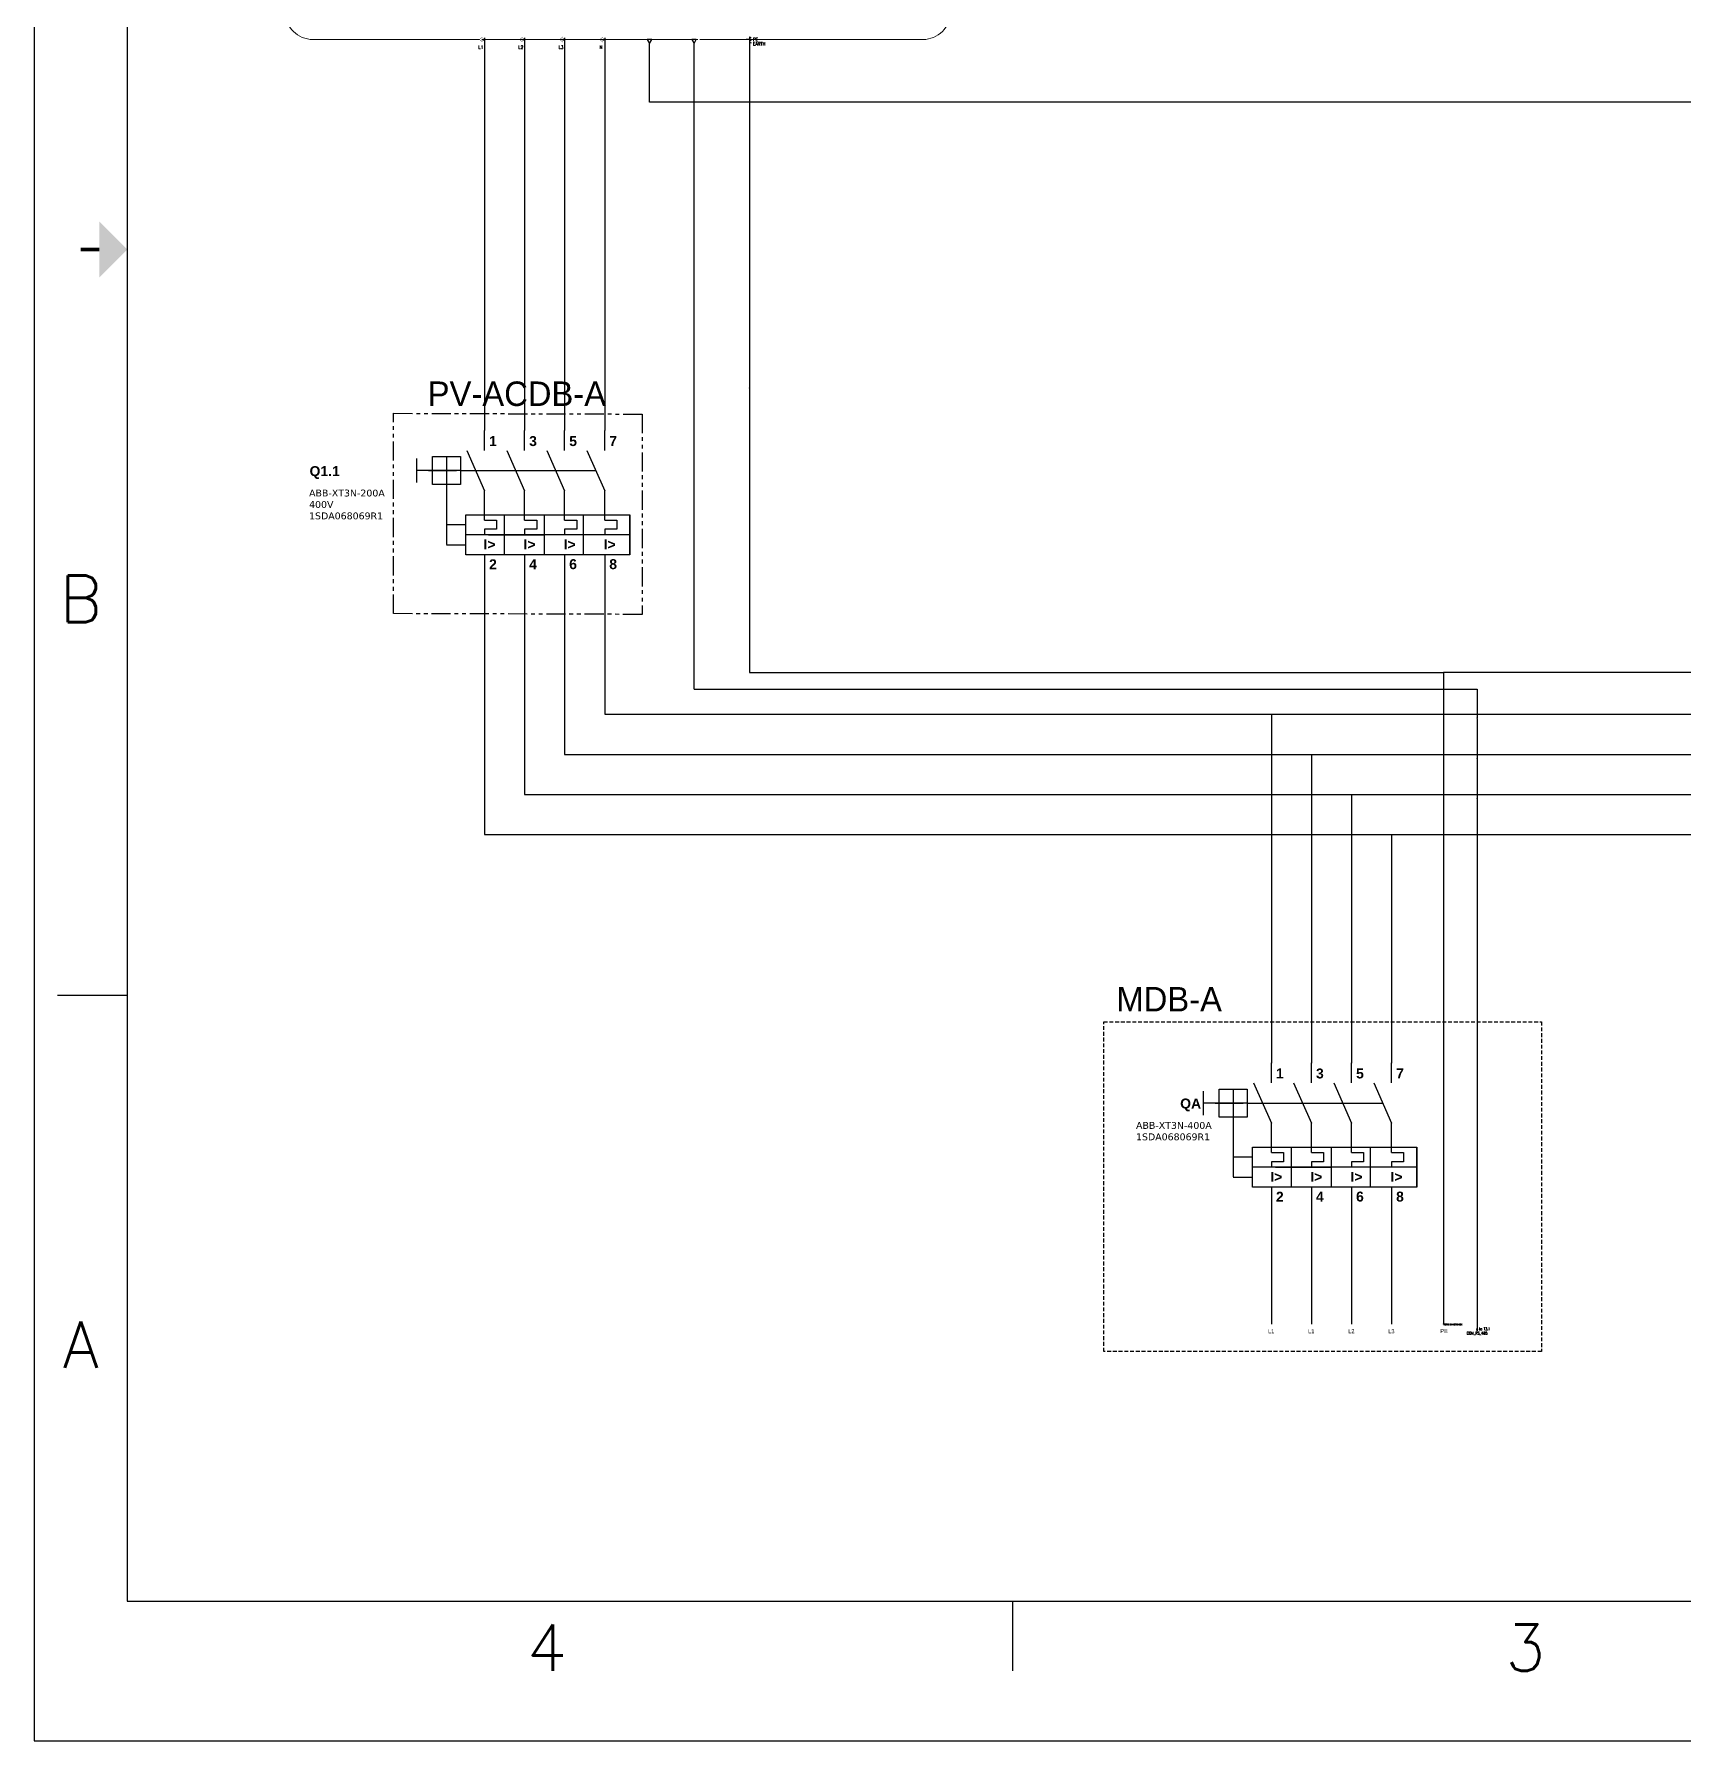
# Model space of a CAD drawing. Header units: inches. Extents: x 9 to 1927, y -3108 to -1647.
# Drawn here: x 9 to 817, y -3108 to -2272 of the extents above; entities that cross this region are included whole.
import ezdxf
from ezdxf.enums import TextEntityAlignment as Align

# ---------------------------------------------------------------- set-up
doc = ezdxf.new("R2010")
doc.units = ezdxf.units.IN
doc.header["$MEASUREMENT"] = 0
for name, pattern in [('ACAD_ISO02W100', [15, 12, -3]), ('HIDDEN2', [0.1875, 0.125, -0.0625]), ('PHANTOM2', [1.25, 0.625, -0.125, 0.125, -0.125, 0.125, -0.125])]:
    doc.linetypes.add(name, pattern=pattern)
for name, color, linetype in [('DESC', 1, 'Continuous'), ('DISCONTINUA', 7, 'ACAD_ISO02W100'), ('GRN_12AWG', 3, 'Continuous'), ('GRY_20AWG', 9, 'Continuous'), ('LOC', 8, 'Continuous'), ('LOCBOX', 92, 'HIDDEN2'), ('PFV', 7, 'Continuous'), ('RED_10AWG', 1, 'Continuous'), ('RED_12AWG', 1, 'Continuous'), ('RED_4AWG', 1, 'Continuous'), ('REGEN_LINE', 4, 'Continuous'), ('SYMS', 7, 'Continuous'), ('TAGS', 51, 'Continuous'), ('Title Block', 7, 'Continuous'), ('Viewport', 7, 'Continuous'), ('WHT_10AWG', 7, 'Continuous'), ('WIREREF', 61, 'Continuous'), ('XREF', 7, 'Continuous')]:
    doc.layers.add(name, color=color, linetype=linetype)
doc.styles.add('Roman', font='romans')
doc.styles.add('TRINIDAD', font='')
doc.styles.add('WD', font='romans.shx')
doc.styles.get('TRINIDAD').set_extended_font_data('Arial')

# ---------------------------------------------------------------- blocks, each defined once
blk = doc.blocks.new('ANSI_border_C')
at = {"layer": 'Title Block'}
for p, q in [((0, 16), (0, 0)), ((0.5, 15.25), (0.5, 0.75)), ((0.125, 4), (0.5, 4)), ((0.5, 0.75), (20.5, 0.75)), ((5.25, 0.375), (5.25, 0.75)), ((0, 0), (21, 0))]:
    blk.add_line(p, q, dxfattribs=at)
at = {"layer": 'Title Block', "const_width": 0.02}
blk.add_lwpolyline([(0.25, 8), (0.35, 8)], dxfattribs=at)
at = {"layer": 'Title Block'}
blk.add_solid([(0.35, 7.85), (0.35, 8.15), (0.5, 8)], dxfattribs=at)
at = {"layer": 'Title Block', "style": 'Roman'}
for s, p in [('B', (0.25, 6.125)), ('A', (0.25, 2.125)), ('4', (2.75, 0.5)), ('3', (8, 0.5))]:
    blk.add_text(s, height=0.25, dxfattribs=at).set_placement(p, align=Align.MIDDLE_CENTER)
blk = doc.blocks.new('JIC_border_C')
at = {"xscale": 91.32181020884214, "yscale": 91.32181020884214, "zscale": 91.32181020884214}
blk.add_blockref('ANSI_border_C', (9.12, -3108.09), dxfattribs=at)
blk = doc.blocks.new('WDDOT')
for radius in [0.03, 0.0187, 0.00929]:
    blk.add_circle((0, 0), radius)
blk = doc.blocks.new('HGND2')
for p, q in [((0.125, 0), (0, 0)), ((0.125, 0.09375), (0.125, -0.09375)), ((0.171875, 0.0625), (0.171875, -0.0625)), ((0.21875, 0.03125), (0.21875, -0.03125))]:
    blk.add_line(p, q)
at = {"style": 'WD', "flags": 1}
for tag in ['ASSYCODE', 'CAT', 'X4TERM01', 'MFG', 'FAMILY']:
    blk.add_attdef(tag, (0, 0), '', height=0.01, dxfattribs=at)
at = {"style": 'WD', "width": 0.8}
for tag, p in [('TAG1', (0.25, 0)), ('INST', (0.25, 0.3125)), ('LOC', (0.25, 0.15625)), ('DESC1', (0.25, -0.15625)), ('DESC2', (0.25, -0.3125))]:
    blk.add_attdef(tag, text='', height=0.125, dxfattribs=at).set_placement(p, align=Align.MIDDLE_LEFT)
blk = doc.blocks.new('VT0_05')
blk.add_lwpolyline([(0.081, -0.063), (0, 0.078), (-0.081, -0.063)], close=True)
at = {"style": 'WD', "flags": 1}
for tag, p in [('X4TERM01', (-0.045, 0)), ('X2TERM01', (0, 0.078)), ('X1TERM01', (0.045, 0)), ('X8TERM01', (0, -0.063))]:
    blk.add_attdef(tag, p, '', height=0.01, dxfattribs=at)
blk = doc.blocks.new('HGND1')
for p, q in [((0.125, 0), (0, 0)), ((0.125, 0.09375), (0.125, -0.09375)), ((0.125, 0.09375), (0.1875, 0.0625)), ((0.125, 0), (0.1875, -0.03125)), ((0.125, -0.09375), (0.1875, -0.125))]:
    blk.add_line(p, q)
at = {"style": 'WD', "flags": 1}
for tag in ['ASSYCODE', 'X4TERM01', 'CAT', 'FAMILY', 'MFG']:
    blk.add_attdef(tag, (0, 0), '', height=0.01, dxfattribs=at)
at = {"style": 'WD', "width": 0.8}
for tag, p in [('TAG1', (0.25, 0)), ('INST', (0.25, 0.3125)), ('LOC', (0.25, 0.15625)), ('DESC1', (0.25, -0.15625)), ('DESC2', (0.25, -0.3125))]:
    blk.add_attdef(tag, text='', height=0.125, dxfattribs=at).set_placement(p, align=Align.MIDDLE_LEFT)
blk = doc.blocks.new('HC01PJ_1-')
blk.add_line((0.031, 0), (0.094, 0))
for points in [[(0.062, -0.094, 0.0125, 0.0125, 0), (-0.063, 0, 0.0125, 0.0125, 0), (0.062, 0.094, 0, 0, 0)], [(0.125, 0.062, 0.0125, 0.0125, 0), (0.031, 0, 0.0125, 0.0125, 0), (0.125, -0.063, 0, 0, 0)]]:
    blk.add_lwpolyline(points, format="xyseb")
at = {"style": 'WD', "flags": 9}
blk.add_attdef('WDTYPE', text='', height=0.01, dxfattribs=at).set_placement((-0.221, 0.075), align=Align.RIGHT)
at = {"style": 'WD', "width": 0.85}
for tag, p in [('TAG1', (-0.01, 0.125)), ('INST', (-0.012, 0.467)), ('LOC', (-0.012, 0.295)), ('DESC1', (-0.01, -0.344)), ('DESC2', (-0.01, -0.516)), ('DESC3', (-0.01, -0.687))]:
    blk.add_attdef(tag, text='', height=0.125, dxfattribs=at).set_placement(p, align=Align.CENTER)
at = {"style": 'WD'}
for tag, p, flags in [('X4TERMDESC01', (-0.094, 0.031), 1), ('X1TERMDESC02', (0.125, 0.031), 1), ('FAMILY', (0.206, 0.131), 9)]:
    blk.add_attdef(tag, p, '', height=0.01, dxfattribs=dict(at, flags=flags))
at = {"color": 7, "style": 'WD', "flags": 1}
for tag, p in [('X4TERM01', (-0.063, 0)), ('X1TERM02', (0.094, 0))]:
    blk.add_attdef(tag, p, '', height=0.0125, dxfattribs=at)
at = {"style": 'WD'}
for tag, p in [('X2LINK', (0, 0.094)), ('X8LINK', (0, -0.094))]:
    blk.add_attdef(tag, p, '', height=0.01, dxfattribs=at)
at = {"linetype": 'Continuous', "style": 'WD', "flags": 9}
for tag, p in [('ASSYCODE', (0.219, 0.062)), ('MFG', (0.228, 0.089)), ('CAT', (0.23, 0.108))]:
    blk.add_attdef(tag, text='', height=0.01, dxfattribs=at).set_placement(p, align=Align.CENTER)
at = {"linetype": 'Continuous', "style": 'WD', "flags": 8}
blk.add_attdef('TERM01', text='', height=0.125, dxfattribs=at).set_placement((-0.104, -0.031), align=Align.TOP_RIGHT)
blk.add_attdef('TERM02', text='', height=0.125, dxfattribs=at).set_placement((0.146, -0.031), align=Align.TOP_LEFT)
blk = doc.blocks.new('HA1S4')
for points in [[(0, 0), (-0.031, 0), (0, -0.094), (0.031, 0), (0, 0)], [(0.016, -0.011), (-0.016, -0.011), (0, -0.058), (0.016, -0.011)]]:
    blk.add_lwpolyline(points)
at = {"style": 'WD', "flags": 1}
for tag, p in [('X2TERM01', (0, 0)), ('SIGCODE', (0.035, -0.083))]:
    blk.add_attdef(tag, p, '', height=0.01, dxfattribs=at)
at = {"style": 'WD', "width": 0.7}
for tag, p in [('XREF', (0.088, -0.062)), ('DESC1', (0.088, 0.113))]:
    blk.add_attdef(tag, p, '', height=0.125, dxfattribs=at)
at = {"style": 'WD', "width": 0.8, "flags": 8}
blk.add_attdef('WIRENO', text='', height=0.125, dxfattribs=at).set_placement((0, -0.259), align=Align.CENTER)

msp = doc.modelspace()

# ---------------------------------------------------------------- linework, layer by layer
at = {"color": 5, "lineweight": 9}
for points in [[(227.27, -2274.7), (145.64, -2274.7, -0.414214), (132.21, -2261.27), (132.21, -2138.04, -0.414214), (145.64, -2124.61), (145.72, -2124.61)], [(147.82, -2124.61), (444.6, -2124.61, -0.414214), (458.04, -2138.04), (458.04, -2261.27, -0.414214), (444.6, -2274.7), (335.31, -2274.7)]]:
    msp.add_lwpolyline(points, format="xyb", dxfattribs=at)
msp.add_lwpolyline([(334.22, -2274.7), (229.37, -2274.7)], dxfattribs=at)
at = {"layer": 'DISCONTINUA', "color": 0, "linetype": 'ACAD_ISO02W100', "ltscale": 0.03}
for p, q in [((218.01, -2485.88), (284.27, -2485.88)), ((211.14, -2492.75), (211.14, -2522.19)), ((220.55, -2512.38), (211.14, -2512.38)), ((211.14, -2522.19), (220.55, -2522.19)), ((603.5, -2795.66), (669.76, -2795.66)), ((596.63, -2802.53), (596.63, -2831.97)), ((606.04, -2822.15), (596.63, -2822.15)), ((596.63, -2831.97), (606.04, -2831.97))]:
    msp.add_line(p, q, dxfattribs=at)
at = {"layer": 'GRN_12AWG'}
for p, q in [((359.57, -2274.7), (359.57, -2545.97)), ((359.57, -2545.97), (359.57, -2584.83)), ((359.57, -2584.83), (699.66, -2584.83)), ((699.59, -2584.83), (699.66, -2584.83)), ((920.26, -2584.83), (699.66, -2584.83)), ((699.66, -2584.83), (699.66, -2584.9)), ((699.66, -2584.83), (699.66, -2605.2)), ((699.66, -2605.3), (699.66, -2624.83)), ((699.66, -2624.93), (699.66, -2644.45)), ((699.66, -2644.55), (699.66, -2664.08)), ((699.66, -2664.18), (699.66, -2903.96))]:
    msp.add_line(p, q, dxfattribs=at)
for centre in [(699.66, -2605.25), (699.66, -2624.88), (699.66, -2644.5), (699.66, -2664.13)]:
    msp.add_arc(centre, 0.05, 90, 270, dxfattribs=at)
at = {"layer": 'GRY_20AWG'}
for p, q in [((310.63, -2305.38), (310.63, -2276.59)), ((332.44, -2592.94), (332.44, -2276.59)), ((328.54, -2305.38), (310.63, -2305.38)), ((359.47, -2305.38), (328.54, -2305.38)), ((920.21, -2305.38), (359.67, -2305.38)), ((332.44, -2592.94), (716.07, -2592.94)), ((716.07, -2592.94), (716.07, -2607.04)), ((716.07, -2607.24), (716.07, -2626.67)), ((716.07, -2626.87), (716.07, -2646.29)), ((716.07, -2646.49), (716.07, -2665.92)), ((716.07, -2666.12), (716.07, -2906.27))]:
    msp.add_line(p, q, dxfattribs=at)
for centre in [(716.07, -2607.14), (716.07, -2626.77), (716.07, -2646.39)]:
    msp.add_arc(centre, 0.1, 90, 270, dxfattribs=at)
at = {"layer": 'LOCBOX', "color": 6, "linetype": 'PHANTOM2', "ltscale": 15}
msp.add_lwpolyline([(185.14, -2457.81), (306.94, -2458.18), (306.94, -2556.31), (185.14, -2555.93)], close=True, dxfattribs=at)
at = {"layer": 'LOCBOX', "color": 6, "linetype": 'HIDDEN2', "ltscale": 15}
msp.add_lwpolyline([(533.13, -2755.82), (747.65, -2755.82), (747.65, -2917.37), (533.13, -2917.37)], close=True, dxfattribs=at)
at = {"layer": 'PFV', "color": 0}
for points in [[(229.79, -2474.11, 0), (229.79, -2466.26, 0)], [(229.79, -2476.07, 0), (229.79, -2466.26, 0)], [(249.41, -2474.11, 0), (249.41, -2466.26, 0)], [(269.04, -2474.11, 0), (269.04, -2466.26, 0)], [(288.67, -2474.11, 0), (288.67, -2466.26, 0)], [(202.31, -2485.88, 0), (208.2, -2485.88, 0)], [(208.2, -2485.88, 0), (216.05, -2485.88, 0)], [(231.75, -2517.28, 0), (239.6, -2517.28, 0)], [(239.6, -2517.28, 0), (249.41, -2517.28, 0)], [(249.41, -2517.28, 0), (259.23, -2517.28, 0)], [(615.28, -2783.88, 0), (615.28, -2776.03, 0)], [(615.28, -2785.84, 0), (615.28, -2776.03, 0)], [(634.9, -2783.88, 0), (634.9, -2776.03, 0)], [(654.53, -2783.88, 0), (654.53, -2776.03, 0)], [(674.16, -2783.88, 0), (674.16, -2776.03, 0)], [(587.8, -2795.66, 0), (593.69, -2795.66, 0)], [(593.69, -2795.66, 0), (601.54, -2795.66, 0)], [(617.24, -2827.06, 0), (625.09, -2827.06, 0)], [(625.09, -2827.06, 0), (634.9, -2827.06, 0)], [(634.9, -2827.06, 0), (644.72, -2827.06, 0)]]:
    msp.add_polyline3d(points, dxfattribs=at)
at = {"layer": 'RED_10AWG'}
for p, q in [((229.79, -2534.95), (229.79, -2664.13)), ((249.41, -2534.95), (249.41, -2644.5)), ((269.04, -2534.95), (269.04, -2624.88)), ((288.67, -2534.95), (288.67, -2605.25)), ((288.67, -2605.25), (882.8, -2605.25)), ((615.27, -2605.25), (615.27, -2624.83)), ((269.04, -2624.88), (882.8, -2624.88)), ((615.27, -2624.93), (615.27, -2644.45)), ((634.9, -2624.88), (634.9, -2644.45)), ((249.41, -2644.5), (882.8, -2644.5)), ((615.27, -2644.55), (615.27, -2664.08)), ((634.9, -2644.55), (634.9, -2664.08)), ((654.52, -2644.5), (654.52, -2664.08)), ((229.79, -2664.13), (882.8, -2664.13)), ((615.27, -2664.18), (615.27, -2776.13)), ((634.9, -2664.18), (634.9, -2776.13)), ((654.52, -2664.18), (654.52, -2776.13)), ((674.15, -2664.13), (674.15, -2776.13))]:
    msp.add_line(p, q, dxfattribs=at)
for centre in [(615.27, -2624.88), (615.27, -2644.5), (634.9, -2644.5), (615.27, -2664.13), (634.9, -2664.13), (654.52, -2664.13)]:
    msp.add_arc(centre, 0.05, 90, 270, dxfattribs=at)
at = {"layer": 'RED_12AWG'}
for p, q in [((229.79, -2273.86), (229.79, -2466.26)), ((249.41, -2273.86), (249.41, -2466.26)), ((269.04, -2273.86), (269.04, -2466.26)), ((288.67, -2273.86), (288.67, -2466.26))]:
    msp.add_line(p, q, dxfattribs=at)
at = {"layer": 'RED_4AWG'}
for p, q in [((615.28, -2844.72), (615.28, -2903.96)), ((634.9, -2844.72), (634.9, -2903.96)), ((654.53, -2844.72), (654.53, -2903.96)), ((674.16, -2844.72), (674.16, -2903.96))]:
    msp.add_line(p, q, dxfattribs=at)
at = {"layer": 'REGEN_LINE', "color": 0, "linetype": 'Continuous'}
for p, q in [((196.42, -2479.99), (196.42, -2491.77)), ((211.14, -2479.01), (211.14, -2492.75)), ((221.07, -2476.07), (229.79, -2495.7)), ((240.69, -2476.07), (249.41, -2495.7)), ((260.32, -2476.07), (269.04, -2495.7)), ((279.94, -2476.07), (288.67, -2495.7)), ((218.01, -2485.88), (196.42, -2485.88)), ((229.79, -2510.15), (235.72, -2510.15)), ((235.72, -2514.61), (229.79, -2514.61)), ((229.79, -2514.61), (229.79, -2517.28)), ((235.72, -2510.15), (235.72, -2514.61)), ((249.41, -2510.15), (255.35, -2510.15)), ((255.35, -2514.61), (249.41, -2514.61)), ((249.41, -2514.61), (249.41, -2517.28)), ((255.35, -2510.15), (255.35, -2514.61)), ((269.04, -2510.15), (274.97, -2510.15)), ((274.97, -2514.61), (269.04, -2514.61)), ((269.04, -2514.61), (269.04, -2517.28)), ((274.97, -2510.15), (274.97, -2514.61)), ((288.67, -2510.15), (294.6, -2510.15)), ((294.6, -2514.61), (288.67, -2514.61)), ((288.67, -2514.61), (288.67, -2517.28)), ((294.6, -2510.15), (294.6, -2514.61)), ((581.91, -2789.77), (581.91, -2801.55)), ((596.63, -2788.79), (596.63, -2802.53)), ((606.56, -2785.84), (615.28, -2805.47)), ((626.18, -2785.84), (634.9, -2805.47)), ((645.81, -2785.84), (654.53, -2805.47)), ((665.43, -2785.84), (674.16, -2805.47)), ((603.5, -2795.66), (581.91, -2795.66)), ((615.28, -2819.92), (621.21, -2819.92)), ((621.21, -2824.38), (615.28, -2824.38)), ((615.28, -2824.38), (615.28, -2827.06)), ((621.21, -2819.92), (621.21, -2824.38)), ((634.9, -2819.92), (640.84, -2819.92)), ((640.84, -2824.38), (634.9, -2824.38)), ((634.9, -2824.38), (634.9, -2827.06)), ((640.84, -2819.92), (640.84, -2824.38)), ((654.53, -2819.92), (660.46, -2819.92)), ((660.46, -2824.38), (654.53, -2824.38)), ((654.53, -2824.38), (654.53, -2827.06)), ((660.46, -2819.92), (660.46, -2824.38)), ((674.16, -2819.92), (680.09, -2819.92)), ((680.09, -2824.38), (674.16, -2824.38)), ((674.16, -2824.38), (674.16, -2827.06)), ((680.09, -2819.92), (680.09, -2824.38))]:
    msp.add_line(p, q, dxfattribs=at)
for points in [[(204.27, -2479.01), (218.01, -2479.01), (218.01, -2492.75), (204.27, -2492.75)], [(220.55, -2507.47), (301.02, -2507.47), (301.02, -2517.13), (220.55, -2517.28)], [(220.55, -2517.28), (301.02, -2517.13), (301.02, -2527.1), (220.55, -2527.1)], [(589.76, -2788.79), (603.5, -2788.79), (603.5, -2802.53), (589.76, -2802.53)], [(606.04, -2817.25), (686.51, -2817.25), (686.51, -2826.91), (606.04, -2827.06)], [(606.04, -2827.06), (686.51, -2826.91), (686.51, -2836.87), (606.04, -2836.87)]]:
    msp.add_lwpolyline(points, close=True, dxfattribs=at)
for points in [[(229.79, -2476.07, 0), (229.79, -2466.26, 0)], [(249.41, -2476.07, 0), (249.41, -2466.26, 0)], [(269.04, -2476.07, 0), (269.04, -2466.26, 0)], [(288.67, -2476.07, 0), (288.67, -2466.26, 0)], [(229.79, -2510.15, 0), (229.79, -2495.7, 0)], [(249.41, -2510.15, 0), (249.41, -2495.7, 0)], [(269.04, -2510.15, 0), (269.04, -2495.7, 0)], [(288.67, -2510.15, 0), (288.67, -2495.7, 0)], [(239.6, -2527.1, 0), (239.6, -2507.47, 0)], [(259.23, -2527.1, 0), (259.23, -2507.47, 0)], [(278.28, -2527.1, 0), (278.28, -2507.47, 0)], [(301.02, -2527.1, 0), (301.02, -2507.47, 0)], [(229.79, -2527.1, 0), (229.79, -2534.95, 0)], [(249.41, -2527.1, 0), (249.41, -2534.95, 0)], [(269.04, -2527.1, 0), (269.04, -2534.95, 0)], [(288.67, -2527.1, 0), (288.67, -2534.95, 0)], [(615.28, -2785.84, 0), (615.28, -2776.03, 0)], [(634.9, -2785.84, 0), (634.9, -2776.03, 0)], [(654.53, -2785.84, 0), (654.53, -2776.03, 0)], [(674.16, -2785.84, 0), (674.16, -2776.03, 0)], [(615.28, -2819.92, 0), (615.28, -2805.47, 0)], [(634.9, -2819.92, 0), (634.9, -2805.47, 0)], [(654.53, -2819.92, 0), (654.53, -2805.47, 0)], [(674.16, -2819.92, 0), (674.16, -2805.47, 0)], [(625.09, -2836.87, 0), (625.09, -2817.25, 0)], [(644.72, -2836.87, 0), (644.72, -2817.25, 0)], [(663.77, -2836.87, 0), (663.77, -2817.25, 0)], [(686.51, -2836.87, 0), (686.51, -2817.25, 0)], [(615.28, -2836.87, 0), (615.28, -2844.72, 0)], [(634.9, -2836.87, 0), (634.9, -2844.72, 0)], [(654.53, -2836.87, 0), (654.53, -2844.72, 0)], [(674.16, -2836.87, 0), (674.16, -2844.72, 0)]]:
    msp.add_polyline3d(points, dxfattribs=at)
at = {"layer": 'WHT_10AWG'}
for centre in [(359.57, -2430.44), (359.57, -2445.44)]:
    msp.add_arc(centre, 0.05, 0, 180, dxfattribs=at)

# ---------------------------------------------------------------- block references
at = {"layer": 'SYMS', "color": 5, "lineweight": 9}
ref = msp.add_blockref('HC01PJ_1-', (228.11, -2274.7), dxfattribs=dict(at, xscale=13.43108688204268, yscale=13.43108688204268, zscale=13.43108688204268))
ref.add_attrib('DESC1', 'L1', dxfattribs={"layer": 'DESC', "height": 1.679, "style": 'WD', "width": 0.85}).set_placement((227.97, -2279.32), align=Align.CENTER)
ref = msp.add_blockref('HC01PJ_1-', (247.74, -2274.7), dxfattribs=dict(at, xscale=13.43108688204268, yscale=13.43108688204268, zscale=13.43108688204268))
ref.add_attrib('DESC1', 'L2', dxfattribs={"layer": 'DESC', "height": 1.679, "style": 'WD', "width": 0.85}).set_placement((247.6, -2279.32), align=Align.CENTER)
ref = msp.add_blockref('HC01PJ_1-', (267.36, -2274.7), dxfattribs=dict(at, xscale=13.43108688204268, yscale=13.43108688204268, zscale=13.43108688204268))
ref.add_attrib('DESC1', 'L3', dxfattribs={"layer": 'DESC', "height": 1.679, "style": 'WD', "width": 0.85}).set_placement((267.22, -2279.32), align=Align.CENTER)
ref = msp.add_blockref('HC01PJ_1-', (286.99, -2274.7), dxfattribs=dict(at, xscale=13.43108688204268, yscale=13.43108688204268, zscale=13.43108688204268))
ref.add_attrib('DESC1', 'N', dxfattribs={"layer": 'DESC', "height": 1.68, "style": 'WD', "width": 0.85}).set_placement((286.85, -2279.32), align=Align.CENTER)
ref = msp.add_blockref('HGND1', (357.89, -2274.7), dxfattribs=dict(at, xscale=13.43108688204268, yscale=13.43108688204268, zscale=13.43108688204268))
ref.add_attrib('TAG1', 'PE', dxfattribs={"layer": 'TAGS', "height": 1.679, "style": 'WD', "width": 0.8}).set_placement((361.25, -2274.7), align=Align.MIDDLE_LEFT)
ref.add_attrib('DESC1', 'EARTH', dxfattribs={"layer": 'DESC', "height": 1.679, "style": 'WD', "width": 0.8}).set_placement((361.25, -2276.8), align=Align.MIDDLE_LEFT)
at = {"layer": 'SYMS', "color": 5, "lineweight": 9, "xscale": 13.43108688204268, "yscale": 13.43108688204268, "zscale": 13.43108688204268, "rotation": 180}
for p in [(310.63, -2275.54), (332.44, -2275.54)]:
    msp.add_blockref('VT0_05', p, dxfattribs=at)
at = {"layer": 'SYMS'}
for p in [(699.66, -2584.83), (615.27, -2605.25), (634.9, -2624.88), (654.52, -2644.5), (674.15, -2664.13)]:
    msp.add_blockref('WDDOT', p, dxfattribs=at)
ref = msp.add_blockref('HGND2', (699.66, -2903.89), dxfattribs=dict(at, rotation=270))
ref.add_attrib('INST', '-GRID CONNECTION BOX', dxfattribs={"layer": 'LOC', "height": 0.6, "style": 'WD', "width": 0.8}).set_placement((699.98, -2904.14), align=Align.MIDDLE_LEFT)
ref.add_attrib('TAG1', 'PE', dxfattribs={"layer": 'TAGS', "height": 0.6, "style": 'WD', "width": 0.8}).set_placement((699.66, -2904.14), align=Align.MIDDLE_LEFT)
ref = msp.add_blockref('HA1S4', (716.07, -2906.27), dxfattribs=dict(at, xscale=10.62640709629341, yscale=10.62640709629341, zscale=10.62640709629341))
ref.add_attrib('WIRENO', 'COM_RS_485', dxfattribs={"layer": 'WIREREF', "height": 1.328, "style": 'WD', "width": 0.8, "flags": 8}).set_placement((716.07, -2909.02), align=Align.CENTER)
ref.add_attrib('XREF', 'to T3.1', (717, -2906.93), dxfattribs={"layer": 'XREF', "height": 1.328, "style": 'WD', "width": 0.7})
at = {"layer": 'Viewport'}
msp.add_blockref('JIC_border_C', (0, 0), dxfattribs=at)

# ---------------------------------------------------------------- texts
at = {"color": 0, "char_height": 4.8868, "width": 3964.7808, "style": 'TRINIDAD'}
for s, insert, attachment_point in [('{\\fArial|b1|i0|c0|p34;1}', (232.02, -2468.96), 1), ('{\\fArial|b1|i0|c0|p34;3}', (251.64, -2468.96), 1), ('{\\fArial|b1|i0|c0|p34;5}', (271.27, -2468.96), 1), ('{\\fArial|b1|i0|c0|p34;7}', (290.89, -2468.96), 1), ('{\\fArial|b1|i0|c0|p34;I>}', (229.26, -2519.58), 1), ('{\\fArial|b1|i0|c0|p34;I>}', (248.89, -2519.58), 1), ('{\\fArial|b1|i0|c0|p34;I>}', (268.52, -2519.58), 1), ('{\\fArial|b1|i0|c0|p34;I>}', (288.14, -2519.58), 1), ('{\\fArial|b1|i0|c0|p34;2}', (232.02, -2534.21), 7), ('{\\fArial|b1|i0|c0|p34;4}', (251.64, -2534.21), 7), ('{\\fArial|b1|i0|c0|p34;6}', (271.27, -2534.21), 7), ('{\\fArial|b1|i0|c0|p34;8}', (290.89, -2534.21), 7), ('{\\fArial|b1|i0|c0|p34;1}', (617.51, -2778.73), 1), ('{\\fArial|b1|i0|c0|p34;3}', (637.13, -2778.73), 1), ('{\\fArial|b1|i0|c0|p34;5}', (656.76, -2778.73), 1), ('{\\fArial|b1|i0|c0|p34;7}', (676.38, -2778.73), 1), ('{\\fArial|b1|i0|c0|p34;QA}', (570.61, -2793.46), 1), ('{\\fArial|b1|i0|c0|p34;I>}', (614.75, -2829.36), 1), ('{\\fArial|b1|i0|c0|p34;I>}', (634.38, -2829.36), 1), ('{\\fArial|b1|i0|c0|p34;I>}', (654.01, -2829.36), 1), ('{\\fArial|b1|i0|c0|p34;I>}', (673.63, -2829.36), 1), ('{\\fArial|b1|i0|c0|p34;2}', (617.51, -2843.99), 7), ('{\\fArial|b1|i0|c0|p34;4}', (637.13, -2843.99), 7), ('{\\fArial|b1|i0|c0|p34;6}', (656.76, -2843.99), 7), ('{\\fArial|b1|i0|c0|p34;8}', (676.38, -2843.99), 7)]:
    msp.add_mtext(s, dxfattribs=dict(at, insert=insert, attachment_point=attachment_point))
at = {"color": 6, "insert": (144.06, -2483.69), "char_height": 4.8868, "width": 3964.7808, "attachment_point": 1, "style": 'TRINIDAD'}
msp.add_mtext('{\\fArial|b1|i0|c0|p34;Q1.1}', dxfattribs=at)
at = {"color": 6, "insert": (143.82, -2495.17), "char_height": 3.3578, "attachment_point": 1}
msp.add_mtext_dynamic_manual_height_columns('{\\fVerdana|b0|i0|c0|p34;\\C0;ABB-XT3N-200A^J400V^J1SDA068069R1}', width=3.1658, gutter_width=0.325, heights=[0], dxfattribs=at)
at = {"attachment_point": 1}
for s, width, gutter_width, insert, char_height in [('{\\fVerdana|b0|i0|c0|p34;\\C0;ABB-XT3N-400A^J1SDA068069R1}', 3.1658, 0.325, (548.97, -2804.94), 3.3578), ('L1', 8.5078, 3, (613.67, -2906.43), 2), ('L1', 8.5078, 3, (633.29, -2906.43), 2), ('L2', 8.5078, 3, (652.92, -2906.43), 2), ('L3', 8.5078, 3, (672.54, -2906.43), 2), ('PE', 8.5078, 3, (698.05, -2906.35), 2)]:
    msp.add_mtext_dynamic_manual_height_columns(s, width=width, gutter_width=gutter_width, heights=[0], dxfattribs=dict(at, insert=insert, char_height=char_height))
at = {"layer": 'LOCBOX', "color": 6}
for s, p in [('PV-ACDB-A', (245.64, -2457.81)), ('MDB-A', (565.21, -2754.4))]:
    msp.add_text(s, height=12, dxfattribs=at).set_placement(p, align=Align.BOTTOM_CENTER)

doc.saveas('drawing.dxf')
